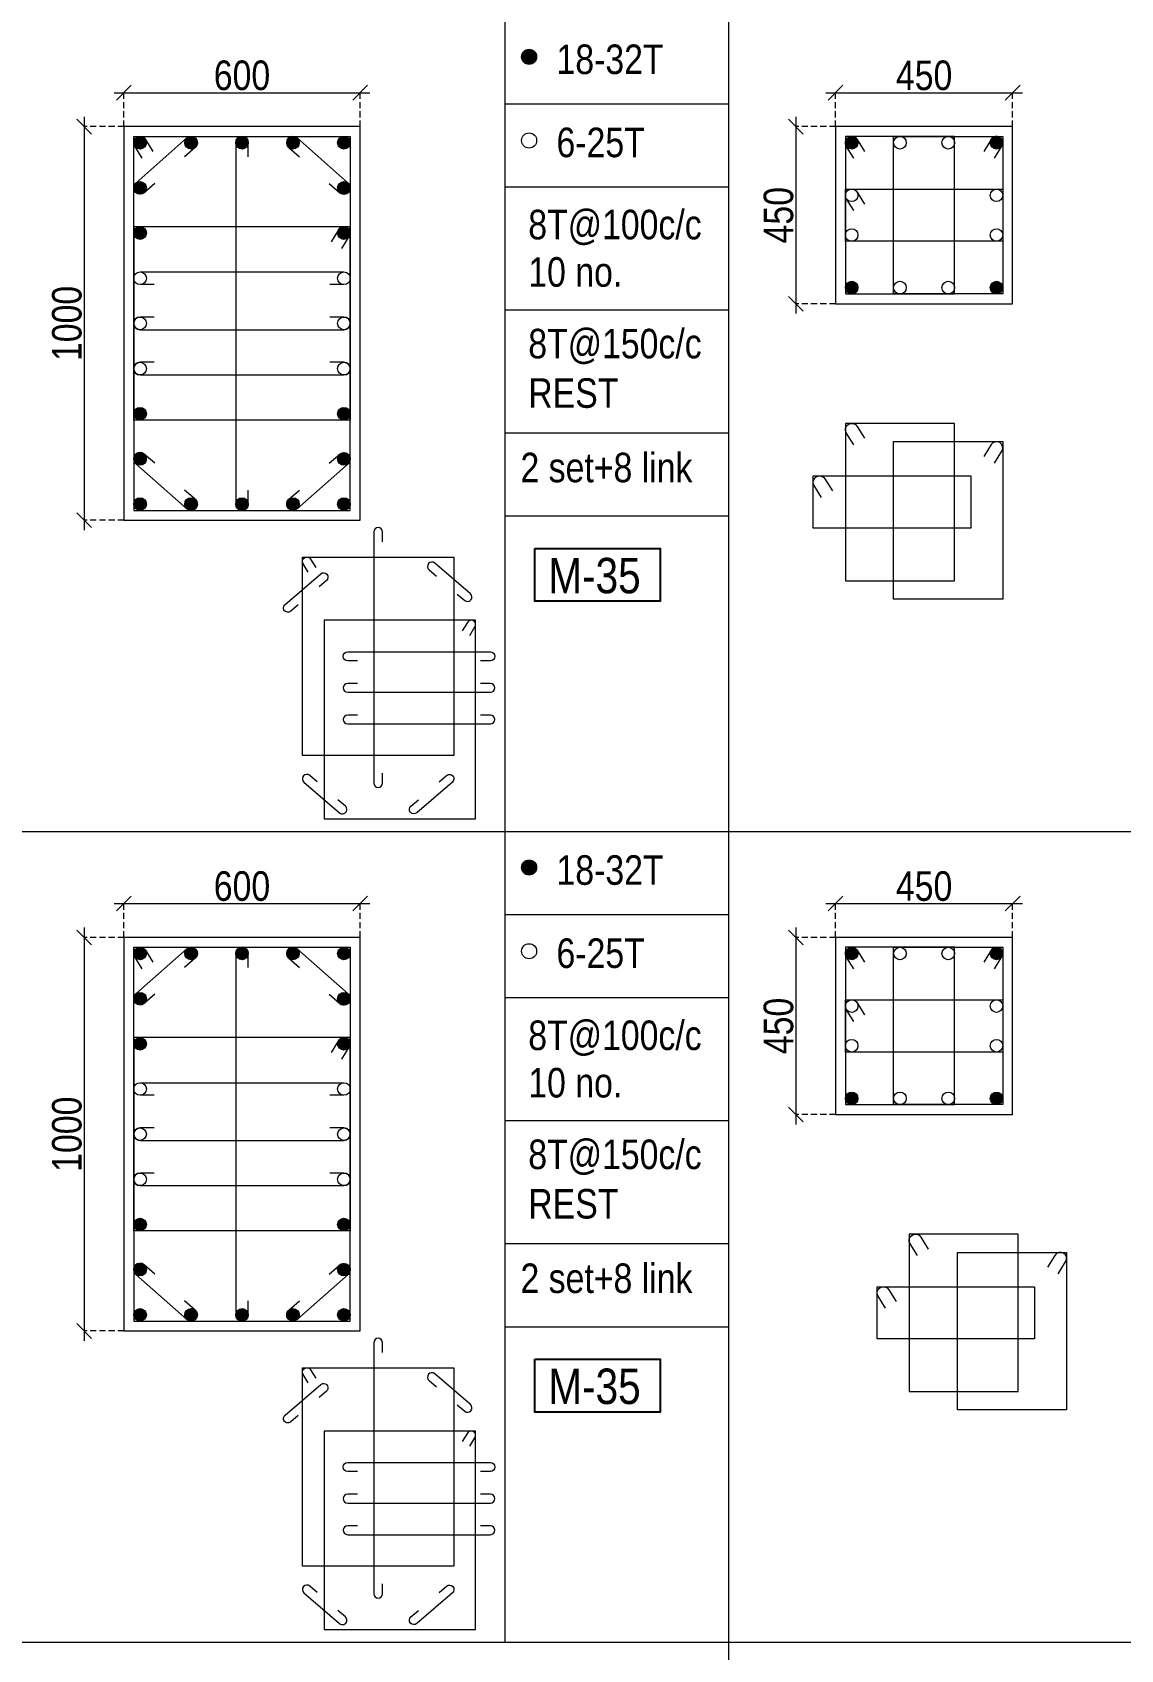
# Model space of a CAD drawing. Header units: millimetres. Extents: x 1112055 to 3390982, y -148532 to 766891.
# Drawn here: x 3032696 to 3043759, y 323954 to 340392 of the extents above; entities that cross this region are included whole.
import ezdxf
from ezdxf.enums import TextEntityAlignment as Align

# ---------------------------------------------------------------- set-up
doc = ezdxf.new("R2010")
doc.units = ezdxf.units.MM
doc.header["$PDMODE"] = 35
doc.header["$PDSIZE"] = -25
doc.linetypes.add('DASHED2', pattern=[0.375, 0.25, -0.125])
doc.linetypes.add('Hidden', pattern=[9.525, 6.35, -3.175])
for name, color, linetype, lineweight in [('B COL. SIZE DIM', 220, 'Continuous', 25), ('B COLSCH', 204, 'Continuous', 20), ('B COLUMN', 1, 'Hidden', 9), ('B STEEL', 34, 'Continuous', 15), ('B TITLE BLOCK', 250, 'Continuous', 0)]:
    doc.layers.add(name, color=color, linetype=linetype, lineweight=lineweight)
doc.layers.add('B TEXT', color=7, linetype='Continuous')
doc.styles.add('dim inside', font='romans.shx', dxfattribs={"width": 0.8, "height": 125})
doc.styles.add('SWINC', font='swissc.ttf')
doc.dimstyles.new('dim inside', dxfattribs={"dimtxt": 125, "dimasz": 100, "dimexe": 0, "dimexo": 0, "dimgap": 10, "dimtad": 0, "dimdec": 0, "dimzin": 0, "dimdsep": 46, "dimtxsty": 'dim inside', "dimblk": 'SMALL', "dimcen": 0.09, "dimadec": 0, "dimazin": 0, "dimtfac": 1, "dimtdec": 0, "dimtofl": 0, "dimtmove": 0, "dimatfit": 3, "dimfxl": 1, "dimtolj": 1, "dimtzin": 0, "dimarcsym": 2})

# ---------------------------------------------------------------- blocks, each defined once
blk = doc.blocks.new('_Oblique')
at = {"color": 0, "linetype": 'ByBlock', "lineweight": -2}
blk.add_line((-0.5, -0.5), (0.5, 0.5), dxfattribs=at)
blk = doc.blocks.new('*D4484')
at = {"layer": 'B COL. SIZE DIM', "color": 250, "lineweight": 9, "ltscale": 250, "transparency": 16777216}
blk.add_line((3040761, 331538), (3042761, 331538), dxfattribs=at)
at = {"layer": 'B COL. SIZE DIM', "color": 250, "linetype": 'DASHED2', "lineweight": 9, "ltscale": 250, "transparency": 16777216}
for p, q in [((3040861, 331193), (3040861, 331538)), ((3042661, 331193), (3042661, 331538))]:
    blk.add_line(p, q, dxfattribs=at)
at = {"layer": 'Defpoints', "color": 0, "transparency": 16777216}
for p in [(3042661, 331538), (3040861, 331193), (3042661, 331193)]:
    blk.add_point(p, dxfattribs=at)
at = {"layer": 'B COL. SIZE DIM', "color": 250, "lineweight": 9, "transparency": 16777216, "xscale": 150, "yscale": 150, "zscale": 150, "rotation": 180}
blk.add_blockref('_Oblique', (3040861, 331538), dxfattribs=at)
at = {"layer": 'B COL. SIZE DIM', "color": 250, "lineweight": 9, "transparency": 16777216, "xscale": 150, "yscale": 150, "zscale": 150}
blk.add_blockref('_Oblique', (3042661, 331538), dxfattribs=at)
at = {"layer": 'B COL. SIZE DIM', "color": 6, "transparency": 16777216, "insert": (3041761, 331713), "char_height": 300, "attachment_point": 5, "style": 'SWINC'}
blk.add_mtext('\\A1;450', dxfattribs=at)
blk = doc.blocks.new('*D4485')
at = {"layer": 'B COL. SIZE DIM', "color": 250, "lineweight": 9, "ltscale": 250, "transparency": 16777216}
blk.add_line((3040457, 331293), (3040457, 329293), dxfattribs=at)
at = {"layer": 'B COL. SIZE DIM', "color": 250, "linetype": 'DASHED2', "lineweight": 9, "ltscale": 250, "transparency": 16777216}
for p, q in [((3040861, 331193), (3040457, 331193)), ((3040861, 329393), (3040457, 329393))]:
    blk.add_line(p, q, dxfattribs=at)
at = {"layer": 'Defpoints', "color": 0, "transparency": 16777216}
for p in [(3040861, 331193), (3040457, 329393), (3040861, 329393)]:
    blk.add_point(p, dxfattribs=at)
at = {"layer": 'B COL. SIZE DIM', "color": 250, "lineweight": 9, "transparency": 16777216, "xscale": 150, "yscale": 150, "zscale": 150}
for p, rotation in [((3040457, 331193), 90), ((3040457, 329393), 270)]:
    blk.add_blockref('_Oblique', p, dxfattribs=dict(at, rotation=rotation))
at = {"layer": 'B COL. SIZE DIM', "color": 6, "transparency": 16777216, "insert": (3040282, 330293), "char_height": 300, "attachment_point": 5, "rotation": 90, "style": 'SWINC'}
blk.add_mtext('\\A1;450', dxfattribs=at)
blk = doc.blocks.new('*D4486')
at = {"layer": 'B COL. SIZE DIM', "color": 250, "lineweight": 9, "ltscale": 250, "transparency": 16777216}
blk.add_line((3040761, 339778), (3042761, 339778), dxfattribs=at)
at = {"layer": 'B COL. SIZE DIM', "color": 250, "linetype": 'DASHED2', "lineweight": 9, "ltscale": 250, "transparency": 16777216}
for p, q in [((3040861, 339433), (3040861, 339778)), ((3042661, 339433), (3042661, 339778))]:
    blk.add_line(p, q, dxfattribs=at)
at = {"layer": 'Defpoints', "color": 0, "transparency": 16777216}
for p in [(3042661, 339778), (3040861, 339433), (3042661, 339433)]:
    blk.add_point(p, dxfattribs=at)
at = {"layer": 'B COL. SIZE DIM', "color": 250, "lineweight": 9, "transparency": 16777216, "xscale": 150, "yscale": 150, "zscale": 150, "rotation": 180}
blk.add_blockref('_Oblique', (3040861, 339778), dxfattribs=at)
at = {"layer": 'B COL. SIZE DIM', "color": 250, "lineweight": 9, "transparency": 16777216, "xscale": 150, "yscale": 150, "zscale": 150}
blk.add_blockref('_Oblique', (3042661, 339778), dxfattribs=at)
at = {"layer": 'B COL. SIZE DIM', "color": 6, "transparency": 16777216, "insert": (3041761, 339953), "char_height": 300, "attachment_point": 5, "style": 'SWINC'}
blk.add_mtext('\\A1;450', dxfattribs=at)
blk = doc.blocks.new('*D4487')
at = {"layer": 'B COL. SIZE DIM', "color": 250, "lineweight": 9, "ltscale": 250, "transparency": 16777216}
blk.add_line((3040457, 339533), (3040457, 337533), dxfattribs=at)
at = {"layer": 'B COL. SIZE DIM', "color": 250, "linetype": 'DASHED2', "lineweight": 9, "ltscale": 250, "transparency": 16777216}
for p, q in [((3040861, 339433), (3040457, 339433)), ((3040861, 337633), (3040457, 337633))]:
    blk.add_line(p, q, dxfattribs=at)
at = {"layer": 'Defpoints', "color": 0, "transparency": 16777216}
for p in [(3040861, 339433), (3040457, 337633), (3040861, 337633)]:
    blk.add_point(p, dxfattribs=at)
at = {"layer": 'B COL. SIZE DIM', "color": 250, "lineweight": 9, "transparency": 16777216, "xscale": 150, "yscale": 150, "zscale": 150}
for p, rotation in [((3040457, 339433), 90), ((3040457, 337633), 270)]:
    blk.add_blockref('_Oblique', p, dxfattribs=dict(at, rotation=rotation))
at = {"layer": 'B COL. SIZE DIM', "color": 6, "transparency": 16777216, "insert": (3040282, 338533), "char_height": 300, "attachment_point": 5, "rotation": 90, "style": 'SWINC'}
blk.add_mtext('\\A1;450', dxfattribs=at)
blk = doc.blocks.new('*D4118')
at = {"layer": 'B COL. SIZE DIM', "color": 250, "lineweight": 9, "ltscale": 250, "transparency": 16777216}
blk.add_line((3033527, 339778), (3036127, 339778), dxfattribs=at)
at = {"layer": 'B COL. SIZE DIM', "color": 250, "linetype": 'DASHED2', "lineweight": 9, "ltscale": 250, "transparency": 16777216}
for p, q in [((3033627, 339433), (3033627, 339778)), ((3036027, 339433), (3036027, 339778))]:
    blk.add_line(p, q, dxfattribs=at)
at = {"layer": 'Defpoints', "color": 0, "transparency": 16777216}
for p in [(3036027, 339778), (3033627, 339433), (3036027, 339433)]:
    blk.add_point(p, dxfattribs=at)
at = {"layer": 'B COL. SIZE DIM', "color": 250, "lineweight": 9, "transparency": 16777216, "xscale": 150, "yscale": 150, "zscale": 150, "rotation": 180}
blk.add_blockref('_Oblique', (3033627, 339778), dxfattribs=at)
at = {"layer": 'B COL. SIZE DIM', "color": 250, "lineweight": 9, "transparency": 16777216, "xscale": 150, "yscale": 150, "zscale": 150}
blk.add_blockref('_Oblique', (3036027, 339778), dxfattribs=at)
at = {"layer": 'B COL. SIZE DIM', "color": 6, "transparency": 16777216, "insert": (3034827, 339953), "char_height": 300, "attachment_point": 5, "style": 'SWINC'}
blk.add_mtext('\\A1;600', dxfattribs=at)
blk = doc.blocks.new('*D4119')
at = {"layer": 'B COL. SIZE DIM', "color": 250, "lineweight": 9, "ltscale": 250, "transparency": 16777216}
blk.add_line((3033223, 339533), (3033223, 335333), dxfattribs=at)
at = {"layer": 'B COL. SIZE DIM', "color": 250, "linetype": 'DASHED2', "lineweight": 9, "ltscale": 250, "transparency": 16777216}
for p, q in [((3033627, 339433), (3033223, 339433)), ((3033627, 335433), (3033223, 335433))]:
    blk.add_line(p, q, dxfattribs=at)
at = {"layer": 'Defpoints', "color": 0, "transparency": 16777216}
for p in [(3033627, 339433), (3033223, 335433), (3033627, 335433)]:
    blk.add_point(p, dxfattribs=at)
at = {"layer": 'B COL. SIZE DIM', "color": 250, "lineweight": 9, "transparency": 16777216, "xscale": 150, "yscale": 150, "zscale": 150}
for p, rotation in [((3033223, 339433), 90), ((3033223, 335433), 270)]:
    blk.add_blockref('_Oblique', p, dxfattribs=dict(at, rotation=rotation))
at = {"layer": 'B COL. SIZE DIM', "color": 6, "transparency": 16777216, "insert": (3033048, 337433), "char_height": 300, "attachment_point": 5, "rotation": 90, "style": 'SWINC'}
blk.add_mtext('\\A1;1000', dxfattribs=at)
blk = doc.blocks.new('*D4128')
at = {"layer": 'B COL. SIZE DIM', "color": 250, "lineweight": 9, "ltscale": 250, "transparency": 16777216}
blk.add_line((3033527, 331538), (3036127, 331538), dxfattribs=at)
at = {"layer": 'B COL. SIZE DIM', "color": 250, "linetype": 'DASHED2', "lineweight": 9, "ltscale": 250, "transparency": 16777216}
for p, q in [((3033627, 331193), (3033627, 331538)), ((3036027, 331193), (3036027, 331538))]:
    blk.add_line(p, q, dxfattribs=at)
at = {"layer": 'Defpoints', "color": 0, "transparency": 16777216}
for p in [(3036027, 331538), (3033627, 331193), (3036027, 331193)]:
    blk.add_point(p, dxfattribs=at)
at = {"layer": 'B COL. SIZE DIM', "color": 250, "lineweight": 9, "transparency": 16777216, "xscale": 150, "yscale": 150, "zscale": 150, "rotation": 180}
blk.add_blockref('_Oblique', (3033627, 331538), dxfattribs=at)
at = {"layer": 'B COL. SIZE DIM', "color": 250, "lineweight": 9, "transparency": 16777216, "xscale": 150, "yscale": 150, "zscale": 150}
blk.add_blockref('_Oblique', (3036027, 331538), dxfattribs=at)
at = {"layer": 'B COL. SIZE DIM', "color": 6, "transparency": 16777216, "insert": (3034827, 331713), "char_height": 300, "attachment_point": 5, "style": 'SWINC'}
blk.add_mtext('\\A1;600', dxfattribs=at)
blk = doc.blocks.new('*D4129')
at = {"layer": 'B COL. SIZE DIM', "color": 250, "lineweight": 9, "ltscale": 250, "transparency": 16777216}
blk.add_line((3033223, 331293), (3033223, 327093), dxfattribs=at)
at = {"layer": 'B COL. SIZE DIM', "color": 250, "linetype": 'DASHED2', "lineweight": 9, "ltscale": 250, "transparency": 16777216}
for p, q in [((3033627, 331193), (3033223, 331193)), ((3033627, 327193), (3033223, 327193))]:
    blk.add_line(p, q, dxfattribs=at)
at = {"layer": 'Defpoints', "color": 0, "transparency": 16777216}
for p in [(3033627, 331193), (3033223, 327193), (3033627, 327193)]:
    blk.add_point(p, dxfattribs=at)
at = {"layer": 'B COL. SIZE DIM', "color": 250, "lineweight": 9, "transparency": 16777216, "xscale": 150, "yscale": 150, "zscale": 150}
for p, rotation in [((3033223, 331193), 90), ((3033223, 327193), 270)]:
    blk.add_blockref('_Oblique', p, dxfattribs=dict(at, rotation=rotation))
at = {"layer": 'B COL. SIZE DIM', "color": 6, "transparency": 16777216, "insert": (3033048, 329193), "char_height": 300, "attachment_point": 5, "rotation": 90, "style": 'SWINC'}
blk.add_mtext('\\A1;1000', dxfattribs=at)

msp = doc.modelspace()

# ---------------------------------------------------------------- hatches: boundary and pattern name
at = {"layer": 'B STEEL', "lineweight": 9, "ltscale": 0.5}
h = msp.add_hatch(color=34, dxfattribs=at)
edge = h.paths.add_edge_path()
edge.add_arc((3037745.5, 340142.4), 76.8, 0, 360)
h = msp.add_hatch(color=34, dxfattribs=at)
edge = h.paths.add_edge_path()
edge.add_arc((3033791.2, 339269.2), 64, 0, 360)
at = {"layer": 'B STEEL', "lineweight": 30}
h = msp.add_hatch(color=34, dxfattribs=at)
edge = h.paths.add_edge_path()
edge.add_arc((3034309.2, 339269.2), 64, 0, 360)
h = msp.add_hatch(color=34, dxfattribs=at)
edge = h.paths.add_edge_path()
edge.add_arc((3034827.2, 339269.2), 64, 0, 360)
h = msp.add_hatch(color=34, dxfattribs=at)
edge = h.paths.add_edge_path()
edge.add_arc((3035345.1, 339269.2), 64, 0, 360)
at = {"layer": 'B STEEL', "lineweight": 9, "ltscale": 0.5}
h = msp.add_hatch(color=34, dxfattribs=at)
edge = h.paths.add_edge_path()
edge.add_arc((3035863.1, 339269.2), 64, 180, 540, ccw=False)
h = msp.add_hatch(color=34, dxfattribs=at)
edge = h.paths.add_edge_path()
edge.add_arc((3041024.7, 339269.2), 64, 0, 360)
h = msp.add_hatch(color=34, dxfattribs=at)
edge = h.paths.add_edge_path()
edge.add_arc((3042496.7, 339269.2), 64, 180, 540, ccw=False)
at = {"layer": 'B STEEL', "lineweight": 30}
h = msp.add_hatch(color=34, dxfattribs=at)
edge = h.paths.add_edge_path()
edge.add_arc((3033791.2, 338810.2), 64, 0, 360)
h = msp.add_hatch(color=34, dxfattribs=at)
edge = h.paths.add_edge_path()
edge.add_arc((3035863.1, 338810.2), 64, 0, 360)
h = msp.add_hatch(color=34, dxfattribs=at)
edge = h.paths.add_edge_path()
edge.add_arc((3033791.2, 338351.2), 64, 0, 360)
h = msp.add_hatch(color=34, dxfattribs=at)
edge = h.paths.add_edge_path()
edge.add_arc((3035863.1, 338351.2), 64, 0, 360)
at = {"layer": 'B STEEL', "lineweight": 9, "ltscale": 0.5}
h = msp.add_hatch(color=34, dxfattribs=at)
edge = h.paths.add_edge_path()
edge.add_arc((3041024.7, 337797.3), 64, 0, 360, ccw=False)
h = msp.add_hatch(color=34, dxfattribs=at)
edge = h.paths.add_edge_path()
edge.add_arc((3042496.7, 337797.3), 64, -180, 180)
at = {"layer": 'B STEEL', "lineweight": 30}
h = msp.add_hatch(color=34, dxfattribs=at)
edge = h.paths.add_edge_path()
edge.add_arc((3033791.2, 336515.3), 64, 0, 360)
h = msp.add_hatch(color=34, dxfattribs=at)
edge = h.paths.add_edge_path()
edge.add_arc((3035863.1, 336515.3), 64, 0, 360)
h = msp.add_hatch(color=34, dxfattribs=at)
edge = h.paths.add_edge_path()
edge.add_arc((3033791.2, 336056.3), 64, 0, 360)
h = msp.add_hatch(color=34, dxfattribs=at)
edge = h.paths.add_edge_path()
edge.add_arc((3035863.1, 336056.3), 64, 0, 360)
at = {"layer": 'B STEEL', "lineweight": 9, "ltscale": 0.5}
h = msp.add_hatch(color=34, dxfattribs=at)
edge = h.paths.add_edge_path()
edge.add_arc((3033791.2, 335597.3), 64, 0, 360, ccw=False)
at = {"layer": 'B STEEL', "lineweight": 30}
h = msp.add_hatch(color=34, dxfattribs=at)
edge = h.paths.add_edge_path()
edge.add_arc((3034309.2, 335597.3), 64, 0, 360)
h = msp.add_hatch(color=34, dxfattribs=at)
edge = h.paths.add_edge_path()
edge.add_arc((3034827.2, 335597.3), 64, 0, 360)
h = msp.add_hatch(color=34, dxfattribs=at)
edge = h.paths.add_edge_path()
edge.add_arc((3035345.1, 335597.3), 64, 0, 360)
at = {"layer": 'B STEEL', "lineweight": 9, "ltscale": 0.5}
h = msp.add_hatch(color=34, dxfattribs=at)
edge = h.paths.add_edge_path()
edge.add_arc((3035863.1, 335597.3), 64, -180, 180)
h = msp.add_hatch(color=34, dxfattribs=at)
edge = h.paths.add_edge_path()
edge.add_arc((3037745.5, 331902.6), 76.8, 0, 360)
h = msp.add_hatch(color=34, dxfattribs=at)
edge = h.paths.add_edge_path()
edge.add_arc((3033791.2, 331029.4), 64, 0, 360)
at = {"layer": 'B STEEL', "lineweight": 30}
h = msp.add_hatch(color=34, dxfattribs=at)
edge = h.paths.add_edge_path()
edge.add_arc((3034309.2, 331029.4), 64, 0, 360)
h = msp.add_hatch(color=34, dxfattribs=at)
edge = h.paths.add_edge_path()
edge.add_arc((3034827.2, 331029.4), 64, 0, 360)
h = msp.add_hatch(color=34, dxfattribs=at)
edge = h.paths.add_edge_path()
edge.add_arc((3035345.1, 331029.4), 64, 0, 360)
at = {"layer": 'B STEEL', "lineweight": 9, "ltscale": 0.5}
h = msp.add_hatch(color=34, dxfattribs=at)
edge = h.paths.add_edge_path()
edge.add_arc((3035863.1, 331029.4), 64, 180, 540, ccw=False)
h = msp.add_hatch(color=34, dxfattribs=at)
edge = h.paths.add_edge_path()
edge.add_arc((3041024.7, 331029.4), 64, 0, 360)
h = msp.add_hatch(color=34, dxfattribs=at)
edge = h.paths.add_edge_path()
edge.add_arc((3042496.7, 331029.4), 64, 180, 540, ccw=False)
at = {"layer": 'B STEEL', "lineweight": 30}
h = msp.add_hatch(color=34, dxfattribs=at)
edge = h.paths.add_edge_path()
edge.add_arc((3033791.2, 330570.4), 64, 0, 360)
h = msp.add_hatch(color=34, dxfattribs=at)
edge = h.paths.add_edge_path()
edge.add_arc((3035863.1, 330570.4), 64, 0, 360)
h = msp.add_hatch(color=34, dxfattribs=at)
edge = h.paths.add_edge_path()
edge.add_arc((3033791.2, 330111.4), 64, 0, 360)
h = msp.add_hatch(color=34, dxfattribs=at)
edge = h.paths.add_edge_path()
edge.add_arc((3035863.1, 330111.4), 64, 0, 360)
at = {"layer": 'B STEEL', "lineweight": 9, "ltscale": 0.5}
h = msp.add_hatch(color=34, dxfattribs=at)
edge = h.paths.add_edge_path()
edge.add_arc((3041024.7, 329557.4), 64, 0, 360, ccw=False)
h = msp.add_hatch(color=34, dxfattribs=at)
edge = h.paths.add_edge_path()
edge.add_arc((3042496.7, 329557.4), 64, -180, 180)
at = {"layer": 'B STEEL', "lineweight": 30}
h = msp.add_hatch(color=34, dxfattribs=at)
edge = h.paths.add_edge_path()
edge.add_arc((3033791.2, 328275.4), 64, 0, 360)
h = msp.add_hatch(color=34, dxfattribs=at)
edge = h.paths.add_edge_path()
edge.add_arc((3035863.1, 328275.4), 64, 0, 360)
h = msp.add_hatch(color=34, dxfattribs=at)
edge = h.paths.add_edge_path()
edge.add_arc((3033791.2, 327816.4), 64, 0, 360)
h = msp.add_hatch(color=34, dxfattribs=at)
edge = h.paths.add_edge_path()
edge.add_arc((3035863.1, 327816.4), 64, 0, 360)
at = {"layer": 'B STEEL', "lineweight": 9, "ltscale": 0.5}
h = msp.add_hatch(color=34, dxfattribs=at)
edge = h.paths.add_edge_path()
edge.add_arc((3033791.2, 327357.4), 64, 0, 360, ccw=False)
at = {"layer": 'B STEEL', "lineweight": 30}
h = msp.add_hatch(color=34, dxfattribs=at)
edge = h.paths.add_edge_path()
edge.add_arc((3034309.2, 327357.4), 64, 0, 360)
h = msp.add_hatch(color=34, dxfattribs=at)
edge = h.paths.add_edge_path()
edge.add_arc((3034827.2, 327357.4), 64, 0, 360)
h = msp.add_hatch(color=34, dxfattribs=at)
edge = h.paths.add_edge_path()
edge.add_arc((3035345.1, 327357.4), 64, 0, 360)
at = {"layer": 'B STEEL', "lineweight": 9, "ltscale": 0.5}
h = msp.add_hatch(color=34, dxfattribs=at)
edge = h.paths.add_edge_path()
edge.add_arc((3035863.1, 327357.4), 64, -180, 180)

# ---------------------------------------------------------------- linework, layer by layer
at = {"layer": 'B COLSCH', "color": 250, "lineweight": 0}
for p, q in [((3037499.2, 373470.1), (3037499.2, 324031)), ((3039773.6, 373470.1), (3039773.6, 316778.4)), ((3037499.2, 339665.7), (3039773.6, 339665.7)), ((3037499.2, 338820.7), (3039773.6, 338820.7)), ((3037499.2, 337571), (3039773.6, 337571)), ((3037499.2, 336321.2), (3039773.6, 336321.2)), ((3037499.2, 335476.2), (3039773.6, 335476.2)), ((2977244.7, 332270.9), (3061474.3, 332270.9)), ((3037499.2, 331425.9), (3039773.6, 331425.9)), ((3037499.2, 330580.9), (3039773.6, 330580.9)), ((3037499.2, 329331.1), (3039773.6, 329331.1)), ((3037499.2, 328081.4), (3039773.6, 328081.4)), ((3037499.2, 327236.4), (3039773.6, 327236.4)), ((2977244.7, 324031), (3061474.3, 324031))]:
    msp.add_line(p, q, dxfattribs=at)
at = {"layer": 'B COLUMN', "color": 1, "linetype": 'ByBlock', "lineweight": 20}
for points in [[(3033627.2, 335433.2), (3036027.2, 335433.2), (3036027.2, 339433.3), (3033627.2, 339433.3)], [(3040860.7, 337633.3), (3042660.7, 337633.3), (3042660.7, 339433.3), (3040860.7, 339433.3)], [(3033627.2, 327193.4), (3036027.2, 327193.4), (3036027.2, 331193.4), (3033627.2, 331193.4)], [(3040860.7, 329393.4), (3042660.7, 329393.4), (3042660.7, 331193.4), (3040860.7, 331193.4)]]:
    msp.add_lwpolyline(points, close=True, dxfattribs=at)
at = {"layer": 'B STEEL', "color": 34, "lineweight": 9, "ltscale": 0.5}
for points in [[(3033811.4, 339114.2), (3033736.7, 339235.7, -1), (3033845.7, 339302.8), (3033920.5, 339181.3)], [(3033941.1, 338854.7), (3033832.9, 338761.7, -1), (3033749.4, 338858.8), (3034267.4, 339317.8, -1), (3034350.9, 339220.7), (3034242.7, 339127.7)], [(3034891.2, 339126.6), (3034891.2, 339269.2, 1), (3034763.1, 339269.2), (3034763.1, 335597.3, 1), (3034891.2, 335597.3), (3034891.2, 335739.9)], [(3035713.2, 338854.7), (3035821.4, 338761.7, 1), (3035904.9, 338858.8), (3035386.9, 339317.8, 1), (3035303.4, 339220.7), (3035411.6, 339127.7)], [(3041045, 339114.2), (3040970.2, 339235.7, -1), (3041079.2, 339302.8), (3041154, 339181.3)], [(3042476.4, 339114.2), (3042551.2, 339235.7, 1), (3042442.2, 339302.8), (3042367.4, 339181.3)], [(3041045, 338579.8), (3040970.2, 338701.3, -1), (3041079.2, 338768.4), (3041154, 338646.9)], [(3035842.9, 338196.2), (3035917.7, 338317.7, 1), (3035808.6, 338384.8), (3035733.9, 338263.3)], [(3033933.8, 337828.2), (3033791.2, 337828.2, -1), (3033791.2, 337956.3), (3035863.1, 337956.3, -1), (3035863.1, 337828.2), (3035720.5, 337828.2)], [(3033933.8, 337497.3), (3033791.2, 337497.3, 1), (3033791.2, 337369.2), (3035863.1, 337369.2, 1), (3035863.1, 337497.3), (3035720.5, 337497.3)], [(3033933.8, 337038.3), (3033791.2, 337038.3, 1), (3033791.2, 336910.2), (3035863.1, 336910.2, 1), (3035863.1, 337038.3), (3035720.5, 337038.3)], [(3041045, 336198.5), (3040970.2, 336320, -1), (3041079.2, 336387.1), (3041154, 336265.6)], [(3042476.4, 336012.9), (3042551.2, 336134.4, 1), (3042442.2, 336201.5), (3042367.4, 336080)], [(3033941.1, 336011.8), (3033832.9, 336104.8, 1), (3033749.4, 336007.7), (3034267.4, 335548.7, 1), (3034350.9, 335645.8), (3034242.7, 335738.8)], [(3035713.2, 336011.8), (3035821.4, 336104.8, -1), (3035904.9, 336007.7), (3035386.9, 335548.7, -1), (3035303.4, 335645.8), (3035411.6, 335738.8)], [(3040719.1, 335664.1), (3040644.3, 335785.6, -1), (3040753.4, 335852.7), (3040828.1, 335731.2)], [(3036255.7, 335213.7), (3036255.7, 335313.6, 1), (3036166, 335313.6), (3036166, 332762.3, 1), (3036255.7, 332762.3), (3036255.7, 332862.2)], [(3035499.8, 334905.4), (3035447.5, 334990.5, -1), (3035523.8, 335037.4), (3035576.2, 334952.4)], [(3037015.2, 334683.1), (3037090.9, 334618, 1), (3037149.3, 334686), (3036786.7, 334997.7, 1), (3036728.3, 334929.8), (3036804, 334864.7)], [(3035398.8, 334574.1), (3035323.1, 334509, -1), (3035264.7, 334577), (3035627.3, 334888.7, -1), (3035685.7, 334820.8), (3035610, 334755.7)], [(3037142.2, 334262.8), (3037194.5, 334347.9, 1), (3037118.2, 334394.8), (3037065.9, 334309.8)], [(3036001.4, 334005.2), (3035901.5, 334005.2, -1), (3035901.5, 334094.9), (3037351.9, 334094.9, -1), (3037351.9, 334005.2), (3037252.1, 334005.2)], [(3036001.4, 333773.6), (3035901.5, 333773.6, 1), (3035901.5, 333683.9), (3037351.9, 333683.9, 1), (3037351.9, 333773.6), (3037252.1, 333773.6)], [(3036001.4, 333452.3), (3035901.5, 333452.3, 1), (3035901.5, 333362.6), (3037351.9, 333362.6, 1), (3037351.9, 333452.3), (3037252.1, 333452.3)], [(3035590.6, 332774.1), (3035514.9, 332839.2, 1), (3035456.4, 332771.2), (3035819, 332459.5, 1), (3035877.5, 332527.5), (3035801.8, 332592.5)], [(3036831.1, 332774.1), (3036906.8, 332839.2, -1), (3036965.3, 332771.2), (3036602.7, 332459.5, -1), (3036544.2, 332527.5), (3036619.9, 332592.5)], [(3033811.4, 330874.4), (3033736.7, 330995.8, -1), (3033845.7, 331062.9), (3033920.5, 330941.5)], [(3033941.1, 330614.8), (3033832.9, 330521.8, -1), (3033749.4, 330618.9), (3034267.4, 331077.9, -1), (3034350.9, 330980.8), (3034242.7, 330887.9)], [(3034891.2, 330886.7), (3034891.2, 331029.4, 1), (3034763.1, 331029.4), (3034763.1, 327357.4, 1), (3034891.2, 327357.4), (3034891.2, 327500.1)], [(3035713.2, 330614.8), (3035821.4, 330521.8, 1), (3035904.9, 330618.9), (3035386.9, 331077.9, 1), (3035303.4, 330980.8), (3035411.6, 330887.9)], [(3041045, 330874.4), (3040970.2, 330995.8, -1), (3041079.2, 331062.9), (3041154, 330941.5)], [(3042476.4, 330874.4), (3042551.2, 330995.8, 1), (3042442.2, 331062.9), (3042367.4, 330941.5)], [(3041045, 330340), (3040970.2, 330461.4, -1), (3041079.2, 330528.6), (3041154, 330407.1)], [(3035842.9, 329956.4), (3035917.7, 330077.8, 1), (3035808.6, 330145), (3035733.9, 330023.5)], [(3033933.8, 329588.4), (3033791.2, 329588.4, -1), (3033791.2, 329716.4), (3035863.1, 329716.4, -1), (3035863.1, 329588.4), (3035720.5, 329588.4)], [(3033933.8, 329257.4), (3033791.2, 329257.4, 1), (3033791.2, 329129.4), (3035863.1, 329129.4, 1), (3035863.1, 329257.4), (3035720.5, 329257.4)], [(3033933.8, 328798.4), (3033791.2, 328798.4, 1), (3033791.2, 328670.4), (3035863.1, 328670.4, 1), (3035863.1, 328798.4), (3035720.5, 328798.4)], [(3041693, 327958.7), (3041618.3, 328080.1, -1), (3041727.3, 328147.2), (3041802.1, 328025.8)], [(3043124.5, 327773), (3043199.3, 327894.5, 1), (3043090.2, 327961.6), (3043015.5, 327840.1)], [(3033941.1, 327772), (3033832.9, 327865, 1), (3033749.4, 327767.9), (3034267.4, 327308.9, 1), (3034350.9, 327406), (3034242.7, 327498.9)], [(3035713.2, 327772), (3035821.4, 327865, -1), (3035904.9, 327767.9), (3035386.9, 327308.9, -1), (3035303.4, 327406), (3035411.6, 327498.9)], [(3041367.2, 327424.3), (3041292.4, 327545.7, -1), (3041401.4, 327612.9), (3041476.2, 327491.4)], [(3036255.7, 326973.9), (3036255.7, 327073.7, 1), (3036166, 327073.7), (3036166, 324522.5, 1), (3036255.7, 324522.5), (3036255.7, 324622.4)], [(3035499.8, 326665.6), (3035447.5, 326750.6, -1), (3035523.8, 326797.6), (3035576.2, 326712.5)], [(3035398.8, 326334.3), (3035323.1, 326269.2, -1), (3035264.7, 326337.2), (3035627.3, 326648.9, -1), (3035685.7, 326580.9), (3035610, 326515.8)], [(3037015.2, 326443.3), (3037090.9, 326378.2, 1), (3037149.3, 326446.2), (3036786.7, 326757.9, 1), (3036728.3, 326689.9), (3036804, 326624.8)], [(3037142.2, 326023), (3037194.5, 326108, 1), (3037118.2, 326155), (3037065.9, 326070)], [(3036001.4, 325765.4), (3035901.5, 325765.4, -1), (3035901.5, 325855), (3037351.9, 325855, -1), (3037351.9, 325765.4), (3037252.1, 325765.4)], [(3036001.4, 325533.7), (3035901.5, 325533.7, 1), (3035901.5, 325444.1), (3037351.9, 325444.1, 1), (3037351.9, 325533.7), (3037252.1, 325533.7)], [(3036001.4, 325212.4), (3035901.5, 325212.4, 1), (3035901.5, 325122.8), (3037351.9, 325122.8, 1), (3037351.9, 325212.4), (3037252.1, 325212.4)], [(3035590.6, 324534.2), (3035514.9, 324599.3, 1), (3035456.4, 324531.4), (3035819, 324219.6, 1), (3035877.5, 324287.6), (3035801.8, 324352.7)], [(3036831.1, 324534.2), (3036906.8, 324599.3, -1), (3036965.3, 324531.4), (3036602.7, 324219.6, -1), (3036544.2, 324287.6), (3036619.9, 324352.7)]]:
    msp.add_lwpolyline(points, format="xyb", dxfattribs=at)
for points in [[(3035927.2, 336451.2), (3033727.2, 336451.2), (3033727.2, 339333.3), (3035927.2, 339333.3)], [(3040960.7, 337733.3), (3042070, 337733.3), (3042070, 339333.3), (3040960.7, 339333.3)], [(3042560.7, 337733.3), (3041451.4, 337733.3), (3041451.4, 339333.3), (3042560.7, 339333.3)], [(3040960.7, 338798.9), (3042560.7, 338798.9), (3042560.7, 338267.6), (3040960.7, 338267.6)], [(3035927.2, 338415.3), (3033727.2, 338415.3), (3033727.2, 335533.2), (3035927.2, 335533.2)], [(3040960.7, 334817.6), (3042070, 334817.6), (3042070, 336417.6), (3040960.7, 336417.6)], [(3042560.7, 334631.9), (3041451.4, 334631.9), (3041451.4, 336231.9), (3042560.7, 336231.9)], [(3040634.8, 335883.2), (3042234.8, 335883.2), (3042234.8, 335351.9), (3040634.8, 335351.9)], [(3036980.8, 333041.3), (3035440.8, 333041.3), (3035440.8, 335058.8), (3036980.8, 335058.8)], [(3037201.2, 334416.2), (3035661.2, 334416.2), (3035661.2, 332398.7), (3037201.2, 332398.7)], [(3035927.2, 328211.4), (3033727.2, 328211.4), (3033727.2, 331093.4), (3035927.2, 331093.4)], [(3040960.7, 329493.4), (3042070, 329493.4), (3042070, 331093.4), (3040960.7, 331093.4)], [(3042560.7, 329493.4), (3041451.4, 329493.4), (3041451.4, 331093.4), (3042560.7, 331093.4)], [(3040960.7, 330559), (3042560.7, 330559), (3042560.7, 330027.8), (3040960.7, 330027.8)], [(3035927.2, 330175.4), (3033727.2, 330175.4), (3033727.2, 327293.4), (3035927.2, 327293.4)], [(3041608.8, 326577.7), (3042718.1, 326577.7), (3042718.1, 328177.7), (3041608.8, 328177.7)], [(3043208.8, 326392.1), (3042099.4, 326392.1), (3042099.4, 327992.1), (3043208.8, 327992.1)], [(3041282.9, 327643.3), (3042882.9, 327643.3), (3042882.9, 327112.1), (3041282.9, 327112.1)], [(3036980.8, 324801.5), (3035440.8, 324801.5), (3035440.8, 326818.9), (3036980.8, 326818.9)], [(3037201.2, 326176.3), (3035661.2, 326176.3), (3035661.2, 324158.9), (3037201.2, 324158.9)]]:
    msp.add_lwpolyline(points, close=True, dxfattribs=at)
for centre, radius in [((3037745.5, 340142.4), 76.8), ((3033791.2, 339269.2), 64), ((3034309.2, 339269.2), 64), ((3034827.2, 339269.2), 64), ((3035345.1, 339269.2), 64), ((3035863.1, 339269.2), 64), ((3037745.5, 339292.1), 76.8), ((3041024.7, 339269.2), 64), ((3041515.4, 339269.2), 64), ((3042006, 339269.2), 64), ((3042496.7, 339269.2), 64), ((3033791.2, 338810.2), 64), ((3035863.1, 338810.2), 64), ((3041024.7, 338734.8), 64), ((3042496.7, 338734.8), 64), ((3033791.2, 338351.2), 64), ((3035863.1, 338351.2), 64), ((3041024.7, 338331.7), 64), ((3042496.7, 338331.7), 64), ((3033791.2, 337892.2), 64), ((3035863.1, 337892.2), 64), ((3041024.7, 337797.3), 64), ((3041515.4, 337797.3), 64), ((3042006, 337797.3), 64), ((3042496.7, 337797.3), 64), ((3033791.2, 337433.2), 64), ((3035863.1, 337433.2), 64), ((3033791.2, 336974.2), 64), ((3035863.1, 336974.2), 64), ((3033791.2, 336515.3), 64), ((3035863.1, 336515.3), 64), ((3033791.2, 336056.3), 64), ((3035863.1, 336056.3), 64), ((3033791.2, 335597.3), 64), ((3034309.2, 335597.3), 64), ((3034827.2, 335597.3), 64), ((3035345.1, 335597.3), 64), ((3035863.1, 335597.3), 64), ((3037745.5, 331902.6), 76.8), ((3033791.2, 331029.4), 64), ((3034309.2, 331029.4), 64), ((3034827.2, 331029.4), 64), ((3035345.1, 331029.4), 64), ((3035863.1, 331029.4), 64), ((3037745.5, 331052.3), 76.8), ((3041024.7, 331029.4), 64), ((3041515.4, 331029.4), 64), ((3042006, 331029.4), 64), ((3042496.7, 331029.4), 64), ((3033791.2, 330570.4), 64), ((3035863.1, 330570.4), 64), ((3041024.7, 330495), 64), ((3042496.7, 330495), 64), ((3033791.2, 330111.4), 64), ((3035863.1, 330111.4), 64), ((3041024.7, 330091.8), 64), ((3042496.7, 330091.8), 64), ((3033791.2, 329652.4), 64), ((3035863.1, 329652.4), 64), ((3041024.7, 329557.4), 64), ((3041515.4, 329557.4), 64), ((3042006, 329557.4), 64), ((3042496.7, 329557.4), 64), ((3033791.2, 329193.4), 64), ((3035863.1, 329193.4), 64), ((3033791.2, 328734.4), 64), ((3035863.1, 328734.4), 64), ((3033791.2, 328275.4), 64), ((3035863.1, 328275.4), 64), ((3033791.2, 327816.4), 64), ((3035863.1, 327816.4), 64), ((3033791.2, 327357.4), 64), ((3034309.2, 327357.4), 64), ((3034827.2, 327357.4), 64), ((3035345.1, 327357.4), 64), ((3035863.1, 327357.4), 64)]:
    msp.add_circle(centre, radius, dxfattribs=at)
at = {"layer": 'B TEXT', "color": 1}
for points in [[(3037802.9, 335147.2), (3039077.5, 335147.2), (3039077.5, 334609.2), (3037802.9, 334609.2)], [(3037802.9, 326907.3), (3039077.5, 326907.3), (3039077.5, 326369.3), (3037802.9, 326369.3)]]:
    msp.add_lwpolyline(points, close=True, dxfattribs=at)

# ---------------------------------------------------------------- texts
at = {"layer": 'B TEXT', "style": 'SWINC'}
for s, p in [('18-32T', (3038024, 339967.9)), ('6-25T', (3038024, 339122.9)), ('8T@100c/c', (3037737.1, 338288)), ('10 no.', (3037737.1, 337806.2)), ('8T@150c/c', (3037737.1, 337078.1)), ('REST', (3037737.1, 336575.7)), ('2 set+8 link', (3037657.9, 335818.7)), ('18-32T', (3038024, 331728)), ('6-25T', (3038024, 330883)), ('8T@100c/c', (3037737.1, 330048.2)), ('10 no.', (3037737.1, 329566.4)), ('8T@150c/c', (3037737.1, 328838.3)), ('REST', (3037737.1, 328335.9)), ('2 set+8 link', (3037657.9, 327578.9))]:
    msp.add_text(s, height=300, dxfattribs=at).set_placement(p)
at = {"layer": 'B TEXT', "color": 1, "style": 'SWINC'}
for p in [(3037940.3, 334582.6), (3037940.3, 326342.8)]:
    msp.add_text('M-35', height=360, dxfattribs=at).set_placement(p, align=Align.BOTTOM_LEFT)
at = {"layer": 'B TITLE BLOCK', "color": 251, "insert": (3349947.6, 325224.3), "char_height": 289.947, "attachment_point": 2, "style": 'SWINC'}
msp.add_mtext_dynamic_manual_height_columns('\\pxsm1,qj;{\\fBankGothic Lt BT|b0|i0|c0|p34;BHOOMI\\P\\ps*,q*;\\fGost|b0|i0|c0|p2;\\H0.8x;- CONSULTANTS -\\C1; }', width=758153.186, gutter_width=0, heights=[106642.9], dxfattribs=at)

# ---------------------------------------------------------------- dimensions: what is measured, and where the dimension line sits
at = {"layer": 'B COL. SIZE DIM', "color": 250, "ltscale": 250}
for base, p1, p2, picture, middle in [((3036027.2, 339778.2), (3033627.2, 339433.3), (3036027.2, 339433.3), '*D4118', (3034827.2, 339953.2)), ((3042660.7, 339778.2), (3040860.7, 339433.3), (3042660.7, 339433.3), '*D4486', (3041760.7, 339953.2)), ((3036027.2, 331538.4), (3033627.2, 331193.4), (3036027.2, 331193.4), '*D4128', (3034827.2, 331713.4)), ((3042660.7, 331538.4), (3040860.7, 331193.4), (3042660.7, 331193.4), '*D4484', (3041760.7, 331713.4))]:
    dim = msp.add_linear_dim(base=base, p1=p1, p2=p2, dimstyle='dim inside', override={"dimtxt": 300, "dimasz": 150, "dimgap": 25, "dimtad": 3, "dimlfac": 0.25, "dimtxsty": 'SWINC', "dimblk1": 'Oblique', "dimblk2": 'Oblique', "dimsah": 1, "dimdle": 100, "dimclrd": 250, "dimclre": 250, "dimclrt": 6, "dimfxl": 1000, "dimlwd": 9, "dimlwe": 9}, dxfattribs=at)
    dim.commit()
    dim.dimension.update_dxf_attribs({"geometry": picture, "text_midpoint": middle})
for base, p1, p2, picture, middle in [((3033223.3, 335433.2), (3033627.2, 339433.3), (3033627.2, 335433.2), '*D4119', (3033048.3, 337433.2)), ((3040456.8, 337633.3), (3040860.7, 339433.3), (3040860.7, 337633.3), '*D4487', (3040281.8, 338533.3)), ((3033223.3, 327193.4), (3033627.2, 331193.4), (3033627.2, 327193.4), '*D4129', (3033048.3, 329193.4)), ((3040456.8, 329393.4), (3040860.7, 331193.4), (3040860.7, 329393.4), '*D4485', (3040281.8, 330293.4))]:
    dim = msp.add_linear_dim(base=base, p1=p1, p2=p2, angle=90, dimstyle='dim inside', override={"dimtxt": 300, "dimasz": 150, "dimgap": 25, "dimtad": 3, "dimlfac": 0.25, "dimtxsty": 'SWINC', "dimblk1": 'Oblique', "dimblk2": 'Oblique', "dimsah": 1, "dimdle": 100, "dimclrd": 250, "dimclre": 250, "dimclrt": 6, "dimfxl": 1000, "dimlwd": 9, "dimlwe": 9}, dxfattribs=at)
    dim.commit()
    dim.dimension.update_dxf_attribs({"geometry": picture, "text_midpoint": middle})

doc.saveas('drawing.dxf')
